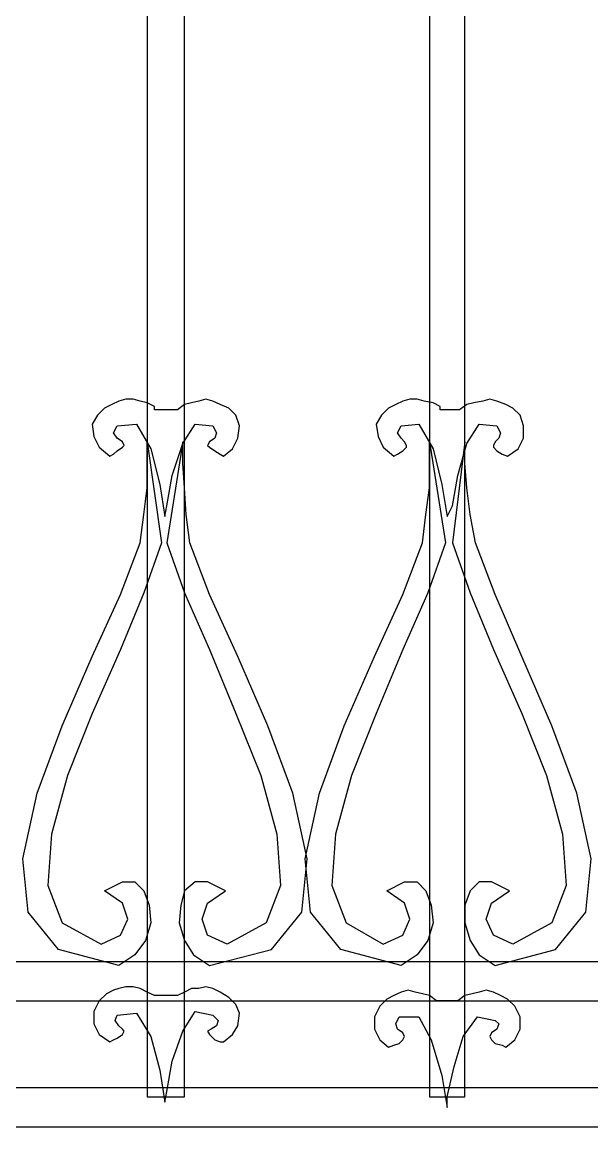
# Model space of a CAD drawing. Header units: centimetres. Extents: x -54 to 53, y -72 to 21.
# Drawn here: x -0.86 to 22.12, y -70.26 to -25.71 of the extents above; entities that cross this region are included whole.
import ezdxf

# ---------------------------------------------------------------- set-up
doc = ezdxf.new("R2010")
doc.units = ezdxf.units.CM
doc.header["$MEASUREMENT"] = 0
doc.layers.add('layer 1', color=7, linetype='Continuous')

msp = doc.modelspace()

# ---------------------------------------------------------------- linework, layer by layer
at = {"layer": 'layer 1', "color": 44}
for points, knots in [([(4.18839, -69.04126), (4.18839, -69.04126), (4.18839, 18.83919), (4.18839, 18.83919), (4.18839, 18.83919), (4.18839, 18.83919), (5.69123, 18.98232), (5.69123, 18.98232), (5.69123, 18.98232), (5.69123, 18.98232), (5.69123, -69.04126), (5.69123, -69.04126), (5.69123, -69.04126), (5.69123, -69.04126), (4.18839, -69.04126), (4.18839, -69.04126)], [0, 0, 0, 0, 0.25, 0.25, 0.25, 0.25, 0.5, 0.5, 0.5, 0.5, 0.75, 0.75, 0.75, 0.75, 1, 1, 1, 1]), ([(15.56704, -69.04126), (15.56704, -69.04126), (15.56704, 18.83919), (15.56704, 18.83919), (15.56704, 18.83919), (15.56704, 18.83919), (16.99832, 18.98232), (16.99832, 18.98232), (16.99832, 18.98232), (16.99832, 18.98232), (16.99832, -69.04126), (16.99832, -69.04126), (16.99832, -69.04126), (16.99832, -69.04126), (15.56704, -69.04126), (15.56704, -69.04126)], [0, 0, 0, 0, 0.25, 0.25, 0.25, 0.25, 0.5, 0.5, 0.5, 0.5, 0.75, 0.75, 0.75, 0.75, 1, 1, 1, 1]), ([(4.47464, -41.34604), (4.47464, -41.34604), (5.40497, -41.34604), (5.40497, -41.34604), (5.40497, -41.34604), (5.40497, -41.34604), (5.40497, -41.34604), (5.40497, -41.34604), (5.40497, -41.34604), (5.40497, -41.34604), (5.69123, -41.13135), (5.69123, -41.13135), (5.69123, -41.13135), (5.69123, -41.13135), (5.97748, -41.05978), (5.97748, -41.05978), (5.97748, -41.05978), (5.97748, -41.05978), (6.26374, -40.98822), (6.26374, -40.98822), (6.26374, -40.98822), (6.26374, -40.98822), (6.54999, -40.91666), (6.54999, -40.91666), (6.54999, -40.91666), (6.54999, -40.91666), (6.83625, -40.98822), (6.83625, -40.98822), (6.83625, -40.98822), (6.83625, -40.98822), (7.1225, -41.13135), (7.1225, -41.13135), (7.1225, -41.13135), (7.1225, -41.13135), (7.48032, -41.27447), (7.48032, -41.27447), (7.48032, -41.27447), (7.48032, -41.27447), (7.76658, -41.56073), (7.76658, -41.56073), (7.76658, -41.56073), (7.76658, -41.56073), (7.90971, -41.99011), (7.90971, -41.99011), (7.90971, -41.99011), (7.90971, -41.99011), (7.83814, -42.49106), (7.83814, -42.49106), (7.83814, -42.49106), (7.83814, -42.49106), (7.62345, -42.92044), (7.62345, -42.92044), (7.62345, -42.92044), (7.62345, -42.92044), (7.26563, -43.2067), (7.26563, -43.2067), (7.26563, -43.2067), (7.26563, -43.2067), (7.1225, -43.13514), (7.1225, -43.13514), (7.1225, -43.13514), (7.1225, -43.13514), (6.90781, -42.99201), (6.90781, -42.99201), (6.90781, -42.99201), (6.90781, -42.99201), (6.69312, -42.84888), (6.69312, -42.84888), (6.69312, -42.84888), (6.69312, -42.84888), (6.62156, -42.77732), (6.62156, -42.77732), (6.62156, -42.77732), (6.62156, -42.77732), (6.69312, -42.63419), (6.69312, -42.63419), (6.69312, -42.63419), (6.69312, -42.63419), (6.90781, -42.49106), (6.90781, -42.49106), (6.90781, -42.49106), (6.90781, -42.49106), (6.97938, -42.27637), (6.97938, -42.27637), (6.97938, -42.27637), (6.97938, -42.27637), (6.83625, -41.99011), (6.83625, -41.99011), (6.83625, -41.99011), (6.83625, -41.99011), (6.12061, -41.91855), (6.12061, -41.91855), (6.12061, -41.91855), (6.12061, -41.91855), (5.61966, -42.70575), (5.61966, -42.70575), (5.61966, -42.70575), (5.61966, -42.70575), (5.19028, -43.9939), (5.19028, -43.9939), (5.19028, -43.9939), (5.19028, -43.9939), (4.97559, -45.21049), (4.97559, -45.21049), (4.97559, -45.21049), (4.97559, -45.21049), (4.90402, -45.63987), (4.90402, -45.63987), (4.90402, -45.63987), (4.90402, -45.63987), (4.68933, -44.35172), (4.68933, -44.35172), (4.68933, -44.35172), (4.68933, -44.35172), (4.33151, -42.92044), (4.33151, -42.92044), (4.33151, -42.92044), (4.33151, -42.92044), (3.759, -41.91855), (3.759, -41.91855), (3.759, -41.91855), (3.759, -41.91855), (2.9718, -41.99011), (2.9718, -41.99011), (2.9718, -41.99011), (2.9718, -41.99011), (2.82867, -42.27637), (2.82867, -42.27637), (2.82867, -42.27637), (2.82867, -42.27637), (2.9718, -42.49106), (2.9718, -42.49106), (2.9718, -42.49106), (2.9718, -42.49106), (3.18649, -42.63419), (3.18649, -42.63419), (3.18649, -42.63419), (3.18649, -42.63419), (3.25805, -42.77732), (3.25805, -42.77732), (3.25805, -42.77732), (3.25805, -42.77732), (3.18649, -42.84888), (3.18649, -42.84888), (3.18649, -42.84888), (3.18649, -42.84888), (2.9718, -42.99201), (2.9718, -42.99201), (2.9718, -42.99201), (2.9718, -42.99201), (2.82867, -43.13514), (2.82867, -43.13514), (2.82867, -43.13514), (2.82867, -43.13514), (2.68554, -43.2067), (2.68554, -43.2067), (2.68554, -43.2067), (2.68554, -43.2067), (2.25616, -42.84888), (2.25616, -42.84888), (2.25616, -42.84888), (2.25616, -42.84888), (2.04147, -42.4195), (2.04147, -42.4195), (2.04147, -42.4195), (2.04147, -42.4195), (1.9699, -41.91855), (1.9699, -41.91855), (1.9699, -41.91855), (1.9699, -41.91855), (2.1846, -41.56073), (2.1846, -41.56073), (2.1846, -41.56073), (2.1846, -41.56073), (2.47085, -41.27447), (2.47085, -41.27447), (2.47085, -41.27447), (2.47085, -41.27447), (2.75711, -41.13135), (2.75711, -41.13135), (2.75711, -41.13135), (2.75711, -41.13135), (3.04336, -40.98822), (3.04336, -40.98822), (3.04336, -40.98822), (3.04336, -40.98822), (3.32962, -40.91666), (3.32962, -40.91666), (3.32962, -40.91666), (3.32962, -40.91666), (3.61587, -40.91666), (3.61587, -40.91666), (3.61587, -40.91666), (3.61587, -40.91666), (3.90213, -40.98822), (3.90213, -40.98822), (3.90213, -40.98822), (3.90213, -40.98822), (4.18839, -41.05978), (4.18839, -41.05978), (4.18839, -41.05978), (4.18839, -41.05978), (4.47464, -41.20291), (4.47464, -41.20291), (4.47464, -41.20291), (4.47464, -41.20291), (4.47464, -41.34604), (4.47464, -41.34604)], [0, 0, 0, 0, 0.01923077, 0.01923077, 0.01923077, 0.01923077, 0.03846154, 0.03846154, 0.03846154, 0.03846154, 0.05769231, 0.05769231, 0.05769231, 0.05769231, 0.07692308, 0.07692308, 0.07692308, 0.07692308, 0.09615385, 0.09615385, 0.09615385, 0.09615385, 0.11538462, 0.11538462, 0.11538462, 0.11538462, 0.13461538, 0.13461538, 0.13461538, 0.13461538, 0.15384615, 0.15384615, 0.15384615, 0.15384615, 0.17307692, 0.17307692, 0.17307692, 0.17307692, 0.19230769, 0.19230769, 0.19230769, 0.19230769, 0.21153846, 0.21153846, 0.21153846, 0.21153846, 0.23076923, 0.23076923, 0.23076923, 0.23076923, 0.25, 0.25, 0.25, 0.25, 0.26923077, 0.26923077, 0.26923077, 0.26923077, 0.28846154, 0.28846154, 0.28846154, 0.28846154, 0.30769231, 0.30769231, 0.30769231, 0.30769231, 0.32692308, 0.32692308, 0.32692308, 0.32692308, 0.34615385, 0.34615385, 0.34615385, 0.34615385, 0.36538462, 0.36538462, 0.36538462, 0.36538462, 0.38461538, 0.38461538, 0.38461538, 0.38461538, 0.40384615, 0.40384615, 0.40384615, 0.40384615, 0.42307692, 0.42307692, 0.42307692, 0.42307692, 0.44230769, 0.44230769, 0.44230769, 0.44230769, 0.46153846, 0.46153846, 0.46153846, 0.46153846, 0.48076923, 0.48076923, 0.48076923, 0.48076923, 0.5, 0.5, 0.5, 0.5, 0.51923077, 0.51923077, 0.51923077, 0.51923077, 0.53846154, 0.53846154, 0.53846154, 0.53846154, 0.55769231, 0.55769231, 0.55769231, 0.55769231, 0.57692308, 0.57692308, 0.57692308, 0.57692308, 0.59615385, 0.59615385, 0.59615385, 0.59615385, 0.61538462, 0.61538462, 0.61538462, 0.61538462, 0.63461538, 0.63461538, 0.63461538, 0.63461538, 0.65384615, 0.65384615, 0.65384615, 0.65384615, 0.67307692, 0.67307692, 0.67307692, 0.67307692, 0.69230769, 0.69230769, 0.69230769, 0.69230769, 0.71153846, 0.71153846, 0.71153846, 0.71153846, 0.73076923, 0.73076923, 0.73076923, 0.73076923, 0.75, 0.75, 0.75, 0.75, 0.76923077, 0.76923077, 0.76923077, 0.76923077, 0.78846154, 0.78846154, 0.78846154, 0.78846154, 0.80769231, 0.80769231, 0.80769231, 0.80769231, 0.82692308, 0.82692308, 0.82692308, 0.82692308, 0.84615385, 0.84615385, 0.84615385, 0.84615385, 0.86538462, 0.86538462, 0.86538462, 0.86538462, 0.88461538, 0.88461538, 0.88461538, 0.88461538, 0.90384615, 0.90384615, 0.90384615, 0.90384615, 0.92307692, 0.92307692, 0.92307692, 0.92307692, 0.94230769, 0.94230769, 0.94230769, 0.94230769, 0.96153846, 0.96153846, 0.96153846, 0.96153846, 0.98076923, 0.98076923, 0.98076923, 0.98076923, 1, 1, 1, 1]), ([(15.99643, -41.34604), (15.99643, -41.34604), (16.78363, -41.34604), (16.78363, -41.34604), (16.78363, -41.34604), (16.78363, -41.34604), (16.78363, -41.34604), (16.78363, -41.34604), (16.78363, -41.34604), (16.78363, -41.34604), (17.06989, -41.13135), (17.06989, -41.13135), (17.06989, -41.13135), (17.06989, -41.13135), (17.35614, -41.05978), (17.35614, -41.05978), (17.35614, -41.05978), (17.35614, -41.05978), (17.71396, -40.98822), (17.71396, -40.98822), (17.71396, -40.98822), (17.71396, -40.98822), (18.00022, -40.91666), (18.00022, -40.91666), (18.00022, -40.91666), (18.00022, -40.91666), (18.28647, -40.98822), (18.28647, -40.98822), (18.28647, -40.98822), (18.28647, -40.98822), (18.64429, -41.13135), (18.64429, -41.13135), (18.64429, -41.13135), (18.64429, -41.13135), (18.93055, -41.27447), (18.93055, -41.27447), (18.93055, -41.27447), (18.93055, -41.27447), (19.2168, -41.56073), (19.2168, -41.56073), (19.2168, -41.56073), (19.2168, -41.56073), (19.35993, -41.99011), (19.35993, -41.99011), (19.35993, -41.99011), (19.35993, -41.99011), (19.35993, -42.49106), (19.35993, -42.49106), (19.35993, -42.49106), (19.35993, -42.49106), (19.14524, -42.92044), (19.14524, -42.92044), (19.14524, -42.92044), (19.14524, -42.92044), (18.71586, -43.2067), (18.71586, -43.2067), (18.71586, -43.2067), (18.71586, -43.2067), (18.50116, -43.13514), (18.50116, -43.13514), (18.50116, -43.13514), (18.50116, -43.13514), (18.28647, -42.99201), (18.28647, -42.99201), (18.28647, -42.99201), (18.28647, -42.99201), (18.14334, -42.84888), (18.14334, -42.84888), (18.14334, -42.84888), (18.14334, -42.84888), (18.14334, -42.77732), (18.14334, -42.77732), (18.14334, -42.77732), (18.14334, -42.77732), (18.21491, -42.63419), (18.21491, -42.63419), (18.21491, -42.63419), (18.21491, -42.63419), (18.35804, -42.49106), (18.35804, -42.49106), (18.35804, -42.49106), (18.35804, -42.49106), (18.4296, -42.27637), (18.4296, -42.27637), (18.4296, -42.27637), (18.4296, -42.27637), (18.28647, -41.99011), (18.28647, -41.99011), (18.28647, -41.99011), (18.28647, -41.99011), (17.57083, -41.91855), (17.57083, -41.91855), (17.57083, -41.91855), (17.57083, -41.91855), (17.06989, -42.70575), (17.06989, -42.70575), (17.06989, -42.70575), (17.06989, -42.70575), (16.71207, -43.9939), (16.71207, -43.9939), (16.71207, -43.9939), (16.71207, -43.9939), (16.49737, -45.21049), (16.49737, -45.21049), (16.49737, -45.21049), (16.49737, -45.21049), (16.28268, -45.63987), (16.28268, -45.63987), (16.28268, -45.63987), (16.28268, -45.63987), (16.06799, -44.35172), (16.06799, -44.35172), (16.06799, -44.35172), (16.06799, -44.35172), (15.71017, -42.92044), (15.71017, -42.92044), (15.71017, -42.92044), (15.71017, -42.92044), (15.13766, -41.91855), (15.13766, -41.91855), (15.13766, -41.91855), (15.13766, -41.91855), (14.42202, -41.99011), (14.42202, -41.99011), (14.42202, -41.99011), (14.42202, -41.99011), (14.27889, -42.27637), (14.27889, -42.27637), (14.27889, -42.27637), (14.27889, -42.27637), (14.42202, -42.49106), (14.42202, -42.49106), (14.42202, -42.49106), (14.42202, -42.49106), (14.56515, -42.63419), (14.56515, -42.63419), (14.56515, -42.63419), (14.56515, -42.63419), (14.63671, -42.77732), (14.63671, -42.77732), (14.63671, -42.77732), (14.63671, -42.77732), (14.63671, -42.84888), (14.63671, -42.84888), (14.63671, -42.84888), (14.63671, -42.84888), (14.49359, -42.99201), (14.49359, -42.99201), (14.49359, -42.99201), (14.49359, -42.99201), (14.27889, -43.13514), (14.27889, -43.13514), (14.27889, -43.13514), (14.27889, -43.13514), (14.13577, -43.2067), (14.13577, -43.2067), (14.13577, -43.2067), (14.13577, -43.2067), (13.70638, -42.84888), (13.70638, -42.84888), (13.70638, -42.84888), (13.70638, -42.84888), (13.49169, -42.4195), (13.49169, -42.4195), (13.49169, -42.4195), (13.49169, -42.4195), (13.42013, -41.91855), (13.42013, -41.91855), (13.42013, -41.91855), (13.42013, -41.91855), (13.63482, -41.56073), (13.63482, -41.56073), (13.63482, -41.56073), (13.63482, -41.56073), (13.92107, -41.27447), (13.92107, -41.27447), (13.92107, -41.27447), (13.92107, -41.27447), (14.20733, -41.13135), (14.20733, -41.13135), (14.20733, -41.13135), (14.20733, -41.13135), (14.49359, -40.98822), (14.49359, -40.98822), (14.49359, -40.98822), (14.49359, -40.98822), (14.77984, -40.91666), (14.77984, -40.91666), (14.77984, -40.91666), (14.77984, -40.91666), (15.0661, -40.91666), (15.0661, -40.91666), (15.0661, -40.91666), (15.0661, -40.91666), (15.35235, -40.98822), (15.35235, -40.98822), (15.35235, -40.98822), (15.35235, -40.98822), (15.71017, -41.05978), (15.71017, -41.05978), (15.71017, -41.05978), (15.71017, -41.05978), (15.99643, -41.20291), (15.99643, -41.20291), (15.99643, -41.20291), (15.99643, -41.20291), (15.99643, -41.34604), (15.99643, -41.34604)], [0, 0, 0, 0, 0.01923077, 0.01923077, 0.01923077, 0.01923077, 0.03846154, 0.03846154, 0.03846154, 0.03846154, 0.05769231, 0.05769231, 0.05769231, 0.05769231, 0.07692308, 0.07692308, 0.07692308, 0.07692308, 0.09615385, 0.09615385, 0.09615385, 0.09615385, 0.11538462, 0.11538462, 0.11538462, 0.11538462, 0.13461538, 0.13461538, 0.13461538, 0.13461538, 0.15384615, 0.15384615, 0.15384615, 0.15384615, 0.17307692, 0.17307692, 0.17307692, 0.17307692, 0.19230769, 0.19230769, 0.19230769, 0.19230769, 0.21153846, 0.21153846, 0.21153846, 0.21153846, 0.23076923, 0.23076923, 0.23076923, 0.23076923, 0.25, 0.25, 0.25, 0.25, 0.26923077, 0.26923077, 0.26923077, 0.26923077, 0.28846154, 0.28846154, 0.28846154, 0.28846154, 0.30769231, 0.30769231, 0.30769231, 0.30769231, 0.32692308, 0.32692308, 0.32692308, 0.32692308, 0.34615385, 0.34615385, 0.34615385, 0.34615385, 0.36538462, 0.36538462, 0.36538462, 0.36538462, 0.38461538, 0.38461538, 0.38461538, 0.38461538, 0.40384615, 0.40384615, 0.40384615, 0.40384615, 0.42307692, 0.42307692, 0.42307692, 0.42307692, 0.44230769, 0.44230769, 0.44230769, 0.44230769, 0.46153846, 0.46153846, 0.46153846, 0.46153846, 0.48076923, 0.48076923, 0.48076923, 0.48076923, 0.5, 0.5, 0.5, 0.5, 0.51923077, 0.51923077, 0.51923077, 0.51923077, 0.53846154, 0.53846154, 0.53846154, 0.53846154, 0.55769231, 0.55769231, 0.55769231, 0.55769231, 0.57692308, 0.57692308, 0.57692308, 0.57692308, 0.59615385, 0.59615385, 0.59615385, 0.59615385, 0.61538462, 0.61538462, 0.61538462, 0.61538462, 0.63461538, 0.63461538, 0.63461538, 0.63461538, 0.65384615, 0.65384615, 0.65384615, 0.65384615, 0.67307692, 0.67307692, 0.67307692, 0.67307692, 0.69230769, 0.69230769, 0.69230769, 0.69230769, 0.71153846, 0.71153846, 0.71153846, 0.71153846, 0.73076923, 0.73076923, 0.73076923, 0.73076923, 0.75, 0.75, 0.75, 0.75, 0.76923077, 0.76923077, 0.76923077, 0.76923077, 0.78846154, 0.78846154, 0.78846154, 0.78846154, 0.80769231, 0.80769231, 0.80769231, 0.80769231, 0.82692308, 0.82692308, 0.82692308, 0.82692308, 0.84615385, 0.84615385, 0.84615385, 0.84615385, 0.86538462, 0.86538462, 0.86538462, 0.86538462, 0.88461538, 0.88461538, 0.88461538, 0.88461538, 0.90384615, 0.90384615, 0.90384615, 0.90384615, 0.92307692, 0.92307692, 0.92307692, 0.92307692, 0.94230769, 0.94230769, 0.94230769, 0.94230769, 0.96153846, 0.96153846, 0.96153846, 0.96153846, 0.98076923, 0.98076923, 0.98076923, 0.98076923, 1, 1, 1, 1]), ([(4.18839, -42.63419), (4.18839, -42.63419), (4.18839, -43.49296), (4.18839, -43.49296), (4.18839, -43.49296), (4.18839, -43.49296), (4.18839, -44.49485), (4.18839, -44.49485), (4.18839, -44.49485), (4.18839, -44.49485), (4.04526, -45.56831), (4.04526, -45.56831), (4.04526, -45.56831), (4.04526, -45.56831), (3.90213, -46.71333), (3.90213, -46.71333), (3.90213, -46.71333), (3.90213, -46.71333), (3.11493, -48.78868), (3.11493, -48.78868), (3.11493, -48.78868), (3.11493, -48.78868), (1.9699, -51.29342), (1.9699, -51.29342), (1.9699, -51.29342), (1.9699, -51.29342), (0.75332, -54.08441), (0.75332, -54.08441), (0.75332, -54.08441), (0.75332, -54.08441), (-0.24858, -56.80384), (-0.24858, -56.80384), (-0.24858, -56.80384), (-0.24858, -56.80384), (-0.82109, -59.4517), (-0.82109, -59.4517), (-0.82109, -59.4517), (-0.82109, -59.4517), (-0.6064, -61.59862), (-0.6064, -61.59862), (-0.6064, -61.59862), (-0.6064, -61.59862), (0.61019, -63.10146), (0.61019, -63.10146), (0.61019, -63.10146), (0.61019, -63.10146), (3.04336, -63.74554), (3.04336, -63.74554), (3.04336, -63.74554), (3.04336, -63.74554), (3.68744, -63.31615), (3.68744, -63.31615), (3.68744, -63.31615), (3.68744, -63.31615), (4.11682, -62.74364), (4.11682, -62.74364), (4.11682, -62.74364), (4.11682, -62.74364), (4.33151, -62.028), (4.33151, -62.028), (4.33151, -62.028), (4.33151, -62.028), (4.25995, -61.31236), (4.25995, -61.31236), (4.25995, -61.31236), (4.25995, -61.31236), (4.04526, -60.73985), (4.04526, -60.73985), (4.04526, -60.73985), (4.04526, -60.73985), (3.68744, -60.38203), (3.68744, -60.38203), (3.68744, -60.38203), (3.68744, -60.38203), (3.18649, -60.38203), (3.18649, -60.38203), (3.18649, -60.38203), (3.18649, -60.38203), (2.47085, -60.73985), (2.47085, -60.73985), (2.47085, -60.73985), (2.47085, -60.73985), (3.18649, -61.2408), (3.18649, -61.2408), (3.18649, -61.2408), (3.18649, -61.2408), (3.40118, -61.88488), (3.40118, -61.88488), (3.40118, -61.88488), (3.40118, -61.88488), (3.11493, -62.52895), (3.11493, -62.52895), (3.11493, -62.52895), (3.11493, -62.52895), (2.32772, -62.88677), (2.32772, -62.88677), (2.32772, -62.88677), (2.32772, -62.88677), (0.75332, -62.028), (0.75332, -62.028), (0.75332, -62.028), (0.75332, -62.028), (0.18081, -60.52516), (0.18081, -60.52516), (0.18081, -60.52516), (0.18081, -60.52516), (0.32393, -58.44981), (0.32393, -58.44981), (0.32393, -58.44981), (0.32393, -58.44981), (0.96801, -56.0882), (0.96801, -56.0882), (0.96801, -56.0882), (0.96801, -56.0882), (1.9699, -53.58346), (1.9699, -53.58346), (1.9699, -53.58346), (1.9699, -53.58346), (3.11493, -51.00716), (3.11493, -51.00716), (3.11493, -51.00716), (3.11493, -51.00716), (4.04526, -48.71712), (4.04526, -48.71712), (4.04526, -48.71712), (4.04526, -48.71712), (4.7609, -46.71333), (4.7609, -46.71333), (4.7609, -46.71333), (4.7609, -46.71333), (4.18839, -42.63419), (4.18839, -42.63419)], [0, 0, 0, 0, 0.03030303, 0.03030303, 0.03030303, 0.03030303, 0.06060606, 0.06060606, 0.06060606, 0.06060606, 0.09090909, 0.09090909, 0.09090909, 0.09090909, 0.12121212, 0.12121212, 0.12121212, 0.12121212, 0.15151515, 0.15151515, 0.15151515, 0.15151515, 0.18181818, 0.18181818, 0.18181818, 0.18181818, 0.21212121, 0.21212121, 0.21212121, 0.21212121, 0.24242424, 0.24242424, 0.24242424, 0.24242424, 0.27272727, 0.27272727, 0.27272727, 0.27272727, 0.3030303, 0.3030303, 0.3030303, 0.3030303, 0.33333333, 0.33333333, 0.33333333, 0.33333333, 0.36363636, 0.36363636, 0.36363636, 0.36363636, 0.39393939, 0.39393939, 0.39393939, 0.39393939, 0.42424242, 0.42424242, 0.42424242, 0.42424242, 0.45454545, 0.45454545, 0.45454545, 0.45454545, 0.48484848, 0.48484848, 0.48484848, 0.48484848, 0.51515152, 0.51515152, 0.51515152, 0.51515152, 0.54545455, 0.54545455, 0.54545455, 0.54545455, 0.57575758, 0.57575758, 0.57575758, 0.57575758, 0.60606061, 0.60606061, 0.60606061, 0.60606061, 0.63636364, 0.63636364, 0.63636364, 0.63636364, 0.66666667, 0.66666667, 0.66666667, 0.66666667, 0.6969697, 0.6969697, 0.6969697, 0.6969697, 0.72727273, 0.72727273, 0.72727273, 0.72727273, 0.75757576, 0.75757576, 0.75757576, 0.75757576, 0.78787879, 0.78787879, 0.78787879, 0.78787879, 0.81818182, 0.81818182, 0.81818182, 0.81818182, 0.84848485, 0.84848485, 0.84848485, 0.84848485, 0.87878788, 0.87878788, 0.87878788, 0.87878788, 0.90909091, 0.90909091, 0.90909091, 0.90909091, 0.93939394, 0.93939394, 0.93939394, 0.93939394, 0.96969697, 0.96969697, 0.96969697, 0.96969697, 1, 1, 1, 1]), ([(5.61966, -42.63419), (5.61966, -42.63419), (5.61966, -43.49296), (5.61966, -43.49296), (5.61966, -43.49296), (5.61966, -43.49296), (5.69123, -44.49485), (5.69123, -44.49485), (5.69123, -44.49485), (5.69123, -44.49485), (5.76279, -45.56831), (5.76279, -45.56831), (5.76279, -45.56831), (5.76279, -45.56831), (5.90592, -46.71333), (5.90592, -46.71333), (5.90592, -46.71333), (5.90592, -46.71333), (6.69312, -48.78868), (6.69312, -48.78868), (6.69312, -48.78868), (6.69312, -48.78868), (7.83814, -51.29342), (7.83814, -51.29342), (7.83814, -51.29342), (7.83814, -51.29342), (9.05473, -54.08441), (9.05473, -54.08441), (9.05473, -54.08441), (9.05473, -54.08441), (10.05662, -56.80384), (10.05662, -56.80384), (10.05662, -56.80384), (10.05662, -56.80384), (10.62914, -59.4517), (10.62914, -59.4517), (10.62914, -59.4517), (10.62914, -59.4517), (10.41444, -61.59862), (10.41444, -61.59862), (10.41444, -61.59862), (10.41444, -61.59862), (9.19786, -63.10146), (9.19786, -63.10146), (9.19786, -63.10146), (9.19786, -63.10146), (6.69312, -63.74554), (6.69312, -63.74554), (6.69312, -63.74554), (6.69312, -63.74554), (6.04905, -63.31615), (6.04905, -63.31615), (6.04905, -63.31615), (6.04905, -63.31615), (5.69123, -62.74364), (5.69123, -62.74364), (5.69123, -62.74364), (5.69123, -62.74364), (5.47654, -62.028), (5.47654, -62.028), (5.47654, -62.028), (5.47654, -62.028), (5.5481, -61.31236), (5.5481, -61.31236), (5.5481, -61.31236), (5.5481, -61.31236), (5.69123, -60.73985), (5.69123, -60.73985), (5.69123, -60.73985), (5.69123, -60.73985), (6.12061, -60.38203), (6.12061, -60.38203), (6.12061, -60.38203), (6.12061, -60.38203), (6.62156, -60.38203), (6.62156, -60.38203), (6.62156, -60.38203), (6.62156, -60.38203), (7.3372, -60.73985), (7.3372, -60.73985), (7.3372, -60.73985), (7.3372, -60.73985), (6.62156, -61.2408), (6.62156, -61.2408), (6.62156, -61.2408), (6.62156, -61.2408), (6.40687, -61.88488), (6.40687, -61.88488), (6.40687, -61.88488), (6.40687, -61.88488), (6.62156, -62.52895), (6.62156, -62.52895), (6.62156, -62.52895), (6.62156, -62.52895), (7.40876, -62.88677), (7.40876, -62.88677), (7.40876, -62.88677), (7.40876, -62.88677), (8.98317, -62.028), (8.98317, -62.028), (8.98317, -62.028), (8.98317, -62.028), (9.55568, -60.52516), (9.55568, -60.52516), (9.55568, -60.52516), (9.55568, -60.52516), (9.41255, -58.44981), (9.41255, -58.44981), (9.41255, -58.44981), (9.41255, -58.44981), (8.76847, -56.0882), (8.76847, -56.0882), (8.76847, -56.0882), (8.76847, -56.0882), (7.76658, -53.58346), (7.76658, -53.58346), (7.76658, -53.58346), (7.76658, -53.58346), (6.69312, -51.00716), (6.69312, -51.00716), (6.69312, -51.00716), (6.69312, -51.00716), (5.69123, -48.71712), (5.69123, -48.71712), (5.69123, -48.71712), (5.69123, -48.71712), (4.97559, -46.71333), (4.97559, -46.71333), (4.97559, -46.71333), (4.97559, -46.71333), (5.61966, -42.63419), (5.61966, -42.63419)], [0, 0, 0, 0, 0.03030303, 0.03030303, 0.03030303, 0.03030303, 0.06060606, 0.06060606, 0.06060606, 0.06060606, 0.09090909, 0.09090909, 0.09090909, 0.09090909, 0.12121212, 0.12121212, 0.12121212, 0.12121212, 0.15151515, 0.15151515, 0.15151515, 0.15151515, 0.18181818, 0.18181818, 0.18181818, 0.18181818, 0.21212121, 0.21212121, 0.21212121, 0.21212121, 0.24242424, 0.24242424, 0.24242424, 0.24242424, 0.27272727, 0.27272727, 0.27272727, 0.27272727, 0.3030303, 0.3030303, 0.3030303, 0.3030303, 0.33333333, 0.33333333, 0.33333333, 0.33333333, 0.36363636, 0.36363636, 0.36363636, 0.36363636, 0.39393939, 0.39393939, 0.39393939, 0.39393939, 0.42424242, 0.42424242, 0.42424242, 0.42424242, 0.45454545, 0.45454545, 0.45454545, 0.45454545, 0.48484848, 0.48484848, 0.48484848, 0.48484848, 0.51515152, 0.51515152, 0.51515152, 0.51515152, 0.54545455, 0.54545455, 0.54545455, 0.54545455, 0.57575758, 0.57575758, 0.57575758, 0.57575758, 0.60606061, 0.60606061, 0.60606061, 0.60606061, 0.63636364, 0.63636364, 0.63636364, 0.63636364, 0.66666667, 0.66666667, 0.66666667, 0.66666667, 0.6969697, 0.6969697, 0.6969697, 0.6969697, 0.72727273, 0.72727273, 0.72727273, 0.72727273, 0.75757576, 0.75757576, 0.75757576, 0.75757576, 0.78787879, 0.78787879, 0.78787879, 0.78787879, 0.81818182, 0.81818182, 0.81818182, 0.81818182, 0.84848485, 0.84848485, 0.84848485, 0.84848485, 0.87878788, 0.87878788, 0.87878788, 0.87878788, 0.90909091, 0.90909091, 0.90909091, 0.90909091, 0.93939394, 0.93939394, 0.93939394, 0.93939394, 0.96969697, 0.96969697, 0.96969697, 0.96969697, 1, 1, 1, 1]), ([(15.56704, -42.63419), (15.56704, -42.63419), (15.56704, -43.49296), (15.56704, -43.49296), (15.56704, -43.49296), (15.56704, -43.49296), (15.56704, -44.49485), (15.56704, -44.49485), (15.56704, -44.49485), (15.56704, -44.49485), (15.42392, -45.56831), (15.42392, -45.56831), (15.42392, -45.56831), (15.42392, -45.56831), (15.28079, -46.71333), (15.28079, -46.71333), (15.28079, -46.71333), (15.28079, -46.71333), (14.49359, -48.78868), (14.49359, -48.78868), (14.49359, -48.78868), (14.49359, -48.78868), (13.34856, -51.29342), (13.34856, -51.29342), (13.34856, -51.29342), (13.34856, -51.29342), (12.13198, -54.08441), (12.13198, -54.08441), (12.13198, -54.08441), (12.13198, -54.08441), (11.13008, -56.80384), (11.13008, -56.80384), (11.13008, -56.80384), (11.13008, -56.80384), (10.55757, -59.4517), (10.55757, -59.4517), (10.55757, -59.4517), (10.55757, -59.4517), (10.77226, -61.59862), (10.77226, -61.59862), (10.77226, -61.59862), (10.77226, -61.59862), (11.98885, -63.10146), (11.98885, -63.10146), (11.98885, -63.10146), (11.98885, -63.10146), (14.42202, -63.74554), (14.42202, -63.74554), (14.42202, -63.74554), (14.42202, -63.74554), (15.0661, -63.31615), (15.0661, -63.31615), (15.0661, -63.31615), (15.0661, -63.31615), (15.49548, -62.74364), (15.49548, -62.74364), (15.49548, -62.74364), (15.49548, -62.74364), (15.71017, -62.028), (15.71017, -62.028), (15.71017, -62.028), (15.71017, -62.028), (15.63861, -61.31236), (15.63861, -61.31236), (15.63861, -61.31236), (15.63861, -61.31236), (15.42392, -60.73985), (15.42392, -60.73985), (15.42392, -60.73985), (15.42392, -60.73985), (15.0661, -60.38203), (15.0661, -60.38203), (15.0661, -60.38203), (15.0661, -60.38203), (14.56515, -60.38203), (14.56515, -60.38203), (14.56515, -60.38203), (14.56515, -60.38203), (13.84951, -60.73985), (13.84951, -60.73985), (13.84951, -60.73985), (13.84951, -60.73985), (14.56515, -61.2408), (14.56515, -61.2408), (14.56515, -61.2408), (14.56515, -61.2408), (14.77984, -61.88488), (14.77984, -61.88488), (14.77984, -61.88488), (14.77984, -61.88488), (14.49359, -62.52895), (14.49359, -62.52895), (14.49359, -62.52895), (14.49359, -62.52895), (13.70638, -62.88677), (13.70638, -62.88677), (13.70638, -62.88677), (13.70638, -62.88677), (12.20354, -62.028), (12.20354, -62.028), (12.20354, -62.028), (12.20354, -62.028), (11.63103, -60.52516), (11.63103, -60.52516), (11.63103, -60.52516), (11.63103, -60.52516), (11.77416, -58.44981), (11.77416, -58.44981), (11.77416, -58.44981), (11.77416, -58.44981), (12.41823, -56.0882), (12.41823, -56.0882), (12.41823, -56.0882), (12.41823, -56.0882), (13.42013, -53.58346), (13.42013, -53.58346), (13.42013, -53.58346), (13.42013, -53.58346), (14.49359, -51.00716), (14.49359, -51.00716), (14.49359, -51.00716), (14.49359, -51.00716), (15.49548, -48.71712), (15.49548, -48.71712), (15.49548, -48.71712), (15.49548, -48.71712), (16.21112, -46.71333), (16.21112, -46.71333), (16.21112, -46.71333), (16.21112, -46.71333), (15.56704, -42.63419), (15.56704, -42.63419)], [0, 0, 0, 0, 0.03030303, 0.03030303, 0.03030303, 0.03030303, 0.06060606, 0.06060606, 0.06060606, 0.06060606, 0.09090909, 0.09090909, 0.09090909, 0.09090909, 0.12121212, 0.12121212, 0.12121212, 0.12121212, 0.15151515, 0.15151515, 0.15151515, 0.15151515, 0.18181818, 0.18181818, 0.18181818, 0.18181818, 0.21212121, 0.21212121, 0.21212121, 0.21212121, 0.24242424, 0.24242424, 0.24242424, 0.24242424, 0.27272727, 0.27272727, 0.27272727, 0.27272727, 0.3030303, 0.3030303, 0.3030303, 0.3030303, 0.33333333, 0.33333333, 0.33333333, 0.33333333, 0.36363636, 0.36363636, 0.36363636, 0.36363636, 0.39393939, 0.39393939, 0.39393939, 0.39393939, 0.42424242, 0.42424242, 0.42424242, 0.42424242, 0.45454545, 0.45454545, 0.45454545, 0.45454545, 0.48484848, 0.48484848, 0.48484848, 0.48484848, 0.51515152, 0.51515152, 0.51515152, 0.51515152, 0.54545455, 0.54545455, 0.54545455, 0.54545455, 0.57575758, 0.57575758, 0.57575758, 0.57575758, 0.60606061, 0.60606061, 0.60606061, 0.60606061, 0.63636364, 0.63636364, 0.63636364, 0.63636364, 0.66666667, 0.66666667, 0.66666667, 0.66666667, 0.6969697, 0.6969697, 0.6969697, 0.6969697, 0.72727273, 0.72727273, 0.72727273, 0.72727273, 0.75757576, 0.75757576, 0.75757576, 0.75757576, 0.78787879, 0.78787879, 0.78787879, 0.78787879, 0.81818182, 0.81818182, 0.81818182, 0.81818182, 0.84848485, 0.84848485, 0.84848485, 0.84848485, 0.87878788, 0.87878788, 0.87878788, 0.87878788, 0.90909091, 0.90909091, 0.90909091, 0.90909091, 0.93939394, 0.93939394, 0.93939394, 0.93939394, 0.96969697, 0.96969697, 0.96969697, 0.96969697, 1, 1, 1, 1]), ([(16.99832, -42.63419), (16.99832, -42.63419), (16.99832, -43.49296), (16.99832, -43.49296), (16.99832, -43.49296), (16.99832, -43.49296), (17.06989, -44.49485), (17.06989, -44.49485), (17.06989, -44.49485), (17.06989, -44.49485), (17.21301, -45.56831), (17.21301, -45.56831), (17.21301, -45.56831), (17.21301, -45.56831), (17.42771, -46.71333), (17.42771, -46.71333), (17.42771, -46.71333), (17.42771, -46.71333), (18.21491, -48.78868), (18.21491, -48.78868), (18.21491, -48.78868), (18.21491, -48.78868), (19.28837, -51.29342), (19.28837, -51.29342), (19.28837, -51.29342), (19.28837, -51.29342), (20.50495, -54.08441), (20.50495, -54.08441), (20.50495, -54.08441), (20.50495, -54.08441), (21.50685, -56.80384), (21.50685, -56.80384), (21.50685, -56.80384), (21.50685, -56.80384), (22.07936, -59.4517), (22.07936, -59.4517), (22.07936, -59.4517), (22.07936, -59.4517), (21.86467, -61.59862), (21.86467, -61.59862), (21.86467, -61.59862), (21.86467, -61.59862), (20.64808, -63.10146), (20.64808, -63.10146), (20.64808, -63.10146), (20.64808, -63.10146), (18.21491, -63.74554), (18.21491, -63.74554), (18.21491, -63.74554), (18.21491, -63.74554), (17.57083, -63.31615), (17.57083, -63.31615), (17.57083, -63.31615), (17.57083, -63.31615), (17.21301, -62.74364), (17.21301, -62.74364), (17.21301, -62.74364), (17.21301, -62.74364), (16.99832, -62.028), (16.99832, -62.028), (16.99832, -62.028), (16.99832, -62.028), (16.99832, -61.31236), (16.99832, -61.31236), (16.99832, -61.31236), (16.99832, -61.31236), (17.21301, -60.73985), (17.21301, -60.73985), (17.21301, -60.73985), (17.21301, -60.73985), (17.57083, -60.38203), (17.57083, -60.38203), (17.57083, -60.38203), (17.57083, -60.38203), (18.07178, -60.38203), (18.07178, -60.38203), (18.07178, -60.38203), (18.07178, -60.38203), (18.78742, -60.73985), (18.78742, -60.73985), (18.78742, -60.73985), (18.78742, -60.73985), (18.07178, -61.2408), (18.07178, -61.2408), (18.07178, -61.2408), (18.07178, -61.2408), (17.85709, -61.88488), (17.85709, -61.88488), (17.85709, -61.88488), (17.85709, -61.88488), (18.14334, -62.52895), (18.14334, -62.52895), (18.14334, -62.52895), (18.14334, -62.52895), (18.93055, -62.88677), (18.93055, -62.88677), (18.93055, -62.88677), (18.93055, -62.88677), (20.50495, -62.028), (20.50495, -62.028), (20.50495, -62.028), (20.50495, -62.028), (21.07746, -60.52516), (21.07746, -60.52516), (21.07746, -60.52516), (21.07746, -60.52516), (20.93434, -58.44981), (20.93434, -58.44981), (20.93434, -58.44981), (20.93434, -58.44981), (20.29026, -56.0882), (20.29026, -56.0882), (20.29026, -56.0882), (20.29026, -56.0882), (19.28837, -53.58346), (19.28837, -53.58346), (19.28837, -53.58346), (19.28837, -53.58346), (18.14334, -51.00716), (18.14334, -51.00716), (18.14334, -51.00716), (18.14334, -51.00716), (17.21301, -48.71712), (17.21301, -48.71712), (17.21301, -48.71712), (17.21301, -48.71712), (16.49737, -46.71333), (16.49737, -46.71333), (16.49737, -46.71333), (16.49737, -46.71333), (16.99832, -42.63419), (16.99832, -42.63419)], [0, 0, 0, 0, 0.03030303, 0.03030303, 0.03030303, 0.03030303, 0.06060606, 0.06060606, 0.06060606, 0.06060606, 0.09090909, 0.09090909, 0.09090909, 0.09090909, 0.12121212, 0.12121212, 0.12121212, 0.12121212, 0.15151515, 0.15151515, 0.15151515, 0.15151515, 0.18181818, 0.18181818, 0.18181818, 0.18181818, 0.21212121, 0.21212121, 0.21212121, 0.21212121, 0.24242424, 0.24242424, 0.24242424, 0.24242424, 0.27272727, 0.27272727, 0.27272727, 0.27272727, 0.3030303, 0.3030303, 0.3030303, 0.3030303, 0.33333333, 0.33333333, 0.33333333, 0.33333333, 0.36363636, 0.36363636, 0.36363636, 0.36363636, 0.39393939, 0.39393939, 0.39393939, 0.39393939, 0.42424242, 0.42424242, 0.42424242, 0.42424242, 0.45454545, 0.45454545, 0.45454545, 0.45454545, 0.48484848, 0.48484848, 0.48484848, 0.48484848, 0.51515152, 0.51515152, 0.51515152, 0.51515152, 0.54545455, 0.54545455, 0.54545455, 0.54545455, 0.57575758, 0.57575758, 0.57575758, 0.57575758, 0.60606061, 0.60606061, 0.60606061, 0.60606061, 0.63636364, 0.63636364, 0.63636364, 0.63636364, 0.66666667, 0.66666667, 0.66666667, 0.66666667, 0.6969697, 0.6969697, 0.6969697, 0.6969697, 0.72727273, 0.72727273, 0.72727273, 0.72727273, 0.75757576, 0.75757576, 0.75757576, 0.75757576, 0.78787879, 0.78787879, 0.78787879, 0.78787879, 0.81818182, 0.81818182, 0.81818182, 0.81818182, 0.84848485, 0.84848485, 0.84848485, 0.84848485, 0.87878788, 0.87878788, 0.87878788, 0.87878788, 0.90909091, 0.90909091, 0.90909091, 0.90909091, 0.93939394, 0.93939394, 0.93939394, 0.93939394, 0.96969697, 0.96969697, 0.96969697, 0.96969697, 1, 1, 1, 1]), ([(-48.91202, -63.60241), (-48.91202, -63.60241), (47.91392, -63.60241), (47.91392, -63.60241), (47.91392, -63.60241), (47.91392, -63.60241), (47.91392, -65.17681), (47.91392, -65.17681), (47.91392, -65.17681), (47.91392, -65.17681), (-48.91202, -65.17681), (-48.91202, -65.17681), (-48.91202, -65.17681), (-48.91202, -65.17681), (-48.91202, -63.60241), (-48.91202, -63.60241)], [0, 0, 0, 0, 0.25, 0.25, 0.25, 0.25, 0.5, 0.5, 0.5, 0.5, 0.75, 0.75, 0.75, 0.75, 1, 1, 1, 1]), ([(4.47464, -64.96212), (4.47464, -64.96212), (5.40497, -64.96212), (5.40497, -64.96212), (5.40497, -64.96212), (5.40497, -64.96212), (5.40497, -64.96212), (5.40497, -64.96212), (5.40497, -64.96212), (5.40497, -64.96212), (5.69123, -64.81899), (5.69123, -64.81899), (5.69123, -64.81899), (5.69123, -64.81899), (5.97748, -64.67587), (5.97748, -64.67587), (5.97748, -64.67587), (5.97748, -64.67587), (6.26374, -64.67587), (6.26374, -64.67587), (6.26374, -64.67587), (6.26374, -64.67587), (6.54999, -64.6043), (6.54999, -64.6043), (6.54999, -64.6043), (6.54999, -64.6043), (6.83625, -64.67587), (6.83625, -64.67587), (6.83625, -64.67587), (6.83625, -64.67587), (7.1225, -64.81899), (7.1225, -64.81899), (7.1225, -64.81899), (7.1225, -64.81899), (7.48032, -65.03369), (7.48032, -65.03369), (7.48032, -65.03369), (7.48032, -65.03369), (7.76658, -65.31994), (7.76658, -65.31994), (7.76658, -65.31994), (7.76658, -65.31994), (7.90971, -65.67776), (7.90971, -65.67776), (7.90971, -65.67776), (7.90971, -65.67776), (7.83814, -66.17871), (7.83814, -66.17871), (7.83814, -66.17871), (7.83814, -66.17871), (7.62345, -66.53653), (7.62345, -66.53653), (7.62345, -66.53653), (7.62345, -66.53653), (7.26563, -66.82278), (7.26563, -66.82278), (7.26563, -66.82278), (7.26563, -66.82278), (7.1225, -66.82278), (7.1225, -66.82278), (7.1225, -66.82278), (7.1225, -66.82278), (6.90781, -66.75122), (6.90781, -66.75122), (6.90781, -66.75122), (6.90781, -66.75122), (6.69312, -66.53653), (6.69312, -66.53653), (6.69312, -66.53653), (6.69312, -66.53653), (6.62156, -66.3934), (6.62156, -66.3934), (6.62156, -66.3934), (6.62156, -66.3934), (6.76469, -66.32184), (6.76469, -66.32184), (6.76469, -66.32184), (6.76469, -66.32184), (6.97938, -66.17871), (6.97938, -66.17871), (6.97938, -66.17871), (6.97938, -66.17871), (7.05094, -65.96402), (7.05094, -65.96402), (7.05094, -65.96402), (7.05094, -65.96402), (6.83625, -65.74933), (6.83625, -65.74933), (6.83625, -65.74933), (6.83625, -65.74933), (6.12061, -65.6062), (6.12061, -65.6062), (6.12061, -65.6062), (6.12061, -65.6062), (5.61966, -66.3934), (5.61966, -66.3934), (5.61966, -66.3934), (5.61966, -66.3934), (5.19028, -67.60999), (5.19028, -67.60999), (5.19028, -67.60999), (5.19028, -67.60999), (4.97559, -68.82657), (4.97559, -68.82657), (4.97559, -68.82657), (4.97559, -68.82657), (4.90402, -69.25596), (4.90402, -69.25596), (4.90402, -69.25596), (4.90402, -69.25596), (4.68933, -67.96781), (4.68933, -67.96781), (4.68933, -67.96781), (4.68933, -67.96781), (4.33151, -66.60809), (4.33151, -66.60809), (4.33151, -66.60809), (4.33151, -66.60809), (3.759, -65.67776), (3.759, -65.67776), (3.759, -65.67776), (3.759, -65.67776), (2.9718, -65.74933), (2.9718, -65.74933), (2.9718, -65.74933), (2.9718, -65.74933), (2.90024, -65.96402), (2.90024, -65.96402), (2.90024, -65.96402), (2.90024, -65.96402), (3.04336, -66.17871), (3.04336, -66.17871), (3.04336, -66.17871), (3.04336, -66.17871), (3.18649, -66.32184), (3.18649, -66.32184), (3.18649, -66.32184), (3.18649, -66.32184), (3.25805, -66.3934), (3.25805, -66.3934), (3.25805, -66.3934), (3.25805, -66.3934), (3.18649, -66.53653), (3.18649, -66.53653), (3.18649, -66.53653), (3.18649, -66.53653), (2.9718, -66.67966), (2.9718, -66.67966), (2.9718, -66.67966), (2.9718, -66.67966), (2.82867, -66.75122), (2.82867, -66.75122), (2.82867, -66.75122), (2.82867, -66.75122), (2.68554, -66.82278), (2.68554, -66.82278), (2.68554, -66.82278), (2.68554, -66.82278), (2.25616, -66.53653), (2.25616, -66.53653), (2.25616, -66.53653), (2.25616, -66.53653), (2.04147, -66.10715), (2.04147, -66.10715), (2.04147, -66.10715), (2.04147, -66.10715), (2.04147, -65.6062), (2.04147, -65.6062), (2.04147, -65.6062), (2.04147, -65.6062), (2.25616, -65.17681), (2.25616, -65.17681), (2.25616, -65.17681), (2.25616, -65.17681), (2.54242, -64.89056), (2.54242, -64.89056), (2.54242, -64.89056), (2.54242, -64.89056), (2.82867, -64.74743), (2.82867, -64.74743), (2.82867, -64.74743), (2.82867, -64.74743), (3.04336, -64.67587), (3.04336, -64.67587), (3.04336, -64.67587), (3.04336, -64.67587), (3.32962, -64.6043), (3.32962, -64.6043), (3.32962, -64.6043), (3.32962, -64.6043), (3.61587, -64.6043), (3.61587, -64.6043), (3.61587, -64.6043), (3.61587, -64.6043), (3.90213, -64.67587), (3.90213, -64.67587), (3.90213, -64.67587), (3.90213, -64.67587), (4.18839, -64.81899), (4.18839, -64.81899), (4.18839, -64.81899), (4.18839, -64.81899), (4.47464, -64.96212), (4.47464, -64.96212), (4.47464, -64.96212), (4.47464, -64.96212), (4.47464, -64.96212), (4.47464, -64.96212)], [0, 0, 0, 0, 0.01923077, 0.01923077, 0.01923077, 0.01923077, 0.03846154, 0.03846154, 0.03846154, 0.03846154, 0.05769231, 0.05769231, 0.05769231, 0.05769231, 0.07692308, 0.07692308, 0.07692308, 0.07692308, 0.09615385, 0.09615385, 0.09615385, 0.09615385, 0.11538462, 0.11538462, 0.11538462, 0.11538462, 0.13461538, 0.13461538, 0.13461538, 0.13461538, 0.15384615, 0.15384615, 0.15384615, 0.15384615, 0.17307692, 0.17307692, 0.17307692, 0.17307692, 0.19230769, 0.19230769, 0.19230769, 0.19230769, 0.21153846, 0.21153846, 0.21153846, 0.21153846, 0.23076923, 0.23076923, 0.23076923, 0.23076923, 0.25, 0.25, 0.25, 0.25, 0.26923077, 0.26923077, 0.26923077, 0.26923077, 0.28846154, 0.28846154, 0.28846154, 0.28846154, 0.30769231, 0.30769231, 0.30769231, 0.30769231, 0.32692308, 0.32692308, 0.32692308, 0.32692308, 0.34615385, 0.34615385, 0.34615385, 0.34615385, 0.36538462, 0.36538462, 0.36538462, 0.36538462, 0.38461538, 0.38461538, 0.38461538, 0.38461538, 0.40384615, 0.40384615, 0.40384615, 0.40384615, 0.42307692, 0.42307692, 0.42307692, 0.42307692, 0.44230769, 0.44230769, 0.44230769, 0.44230769, 0.46153846, 0.46153846, 0.46153846, 0.46153846, 0.48076923, 0.48076923, 0.48076923, 0.48076923, 0.5, 0.5, 0.5, 0.5, 0.51923077, 0.51923077, 0.51923077, 0.51923077, 0.53846154, 0.53846154, 0.53846154, 0.53846154, 0.55769231, 0.55769231, 0.55769231, 0.55769231, 0.57692308, 0.57692308, 0.57692308, 0.57692308, 0.59615385, 0.59615385, 0.59615385, 0.59615385, 0.61538462, 0.61538462, 0.61538462, 0.61538462, 0.63461538, 0.63461538, 0.63461538, 0.63461538, 0.65384615, 0.65384615, 0.65384615, 0.65384615, 0.67307692, 0.67307692, 0.67307692, 0.67307692, 0.69230769, 0.69230769, 0.69230769, 0.69230769, 0.71153846, 0.71153846, 0.71153846, 0.71153846, 0.73076923, 0.73076923, 0.73076923, 0.73076923, 0.75, 0.75, 0.75, 0.75, 0.76923077, 0.76923077, 0.76923077, 0.76923077, 0.78846154, 0.78846154, 0.78846154, 0.78846154, 0.80769231, 0.80769231, 0.80769231, 0.80769231, 0.82692308, 0.82692308, 0.82692308, 0.82692308, 0.84615385, 0.84615385, 0.84615385, 0.84615385, 0.86538462, 0.86538462, 0.86538462, 0.86538462, 0.88461538, 0.88461538, 0.88461538, 0.88461538, 0.90384615, 0.90384615, 0.90384615, 0.90384615, 0.92307692, 0.92307692, 0.92307692, 0.92307692, 0.94230769, 0.94230769, 0.94230769, 0.94230769, 0.96153846, 0.96153846, 0.96153846, 0.96153846, 0.98076923, 0.98076923, 0.98076923, 0.98076923, 1, 1, 1, 1]), ([(15.8533, -65.17681), (15.8533, -65.17681), (16.71207, -65.17681), (16.71207, -65.17681), (16.71207, -65.17681), (16.71207, -65.17681), (16.71207, -65.17681), (16.71207, -65.17681), (16.71207, -65.17681), (16.71207, -65.17681), (16.99832, -64.96212), (16.99832, -64.96212), (16.99832, -64.96212), (16.99832, -64.96212), (17.28458, -64.89056), (17.28458, -64.89056), (17.28458, -64.89056), (17.28458, -64.89056), (17.57083, -64.81899), (17.57083, -64.81899), (17.57083, -64.81899), (17.57083, -64.81899), (17.85709, -64.74743), (17.85709, -64.74743), (17.85709, -64.74743), (17.85709, -64.74743), (18.14334, -64.81899), (18.14334, -64.81899), (18.14334, -64.81899), (18.14334, -64.81899), (18.4296, -64.96212), (18.4296, -64.96212), (18.4296, -64.96212), (18.4296, -64.96212), (18.71586, -65.10525), (18.71586, -65.10525), (18.71586, -65.10525), (18.71586, -65.10525), (19.00211, -65.39151), (19.00211, -65.39151), (19.00211, -65.39151), (19.00211, -65.39151), (19.2168, -65.82089), (19.2168, -65.82089), (19.2168, -65.82089), (19.2168, -65.82089), (19.2168, -66.32184), (19.2168, -66.32184), (19.2168, -66.32184), (19.2168, -66.32184), (19.00211, -66.75122), (19.00211, -66.75122), (19.00211, -66.75122), (19.00211, -66.75122), (18.64429, -67.03748), (18.64429, -67.03748), (18.64429, -67.03748), (18.64429, -67.03748), (18.50116, -66.96591), (18.50116, -66.96591), (18.50116, -66.96591), (18.50116, -66.96591), (18.21491, -66.89435), (18.21491, -66.89435), (18.21491, -66.89435), (18.21491, -66.89435), (18.07178, -66.75122), (18.07178, -66.75122), (18.07178, -66.75122), (18.07178, -66.75122), (18.00022, -66.60809), (18.00022, -66.60809), (18.00022, -66.60809), (18.00022, -66.60809), (18.07178, -66.46496), (18.07178, -66.46496), (18.07178, -66.46496), (18.07178, -66.46496), (18.28647, -66.32184), (18.28647, -66.32184), (18.28647, -66.32184), (18.28647, -66.32184), (18.35804, -66.10715), (18.35804, -66.10715), (18.35804, -66.10715), (18.35804, -66.10715), (18.21491, -65.96402), (18.21491, -65.96402), (18.21491, -65.96402), (18.21491, -65.96402), (17.49927, -65.82089), (17.49927, -65.82089), (17.49927, -65.82089), (17.49927, -65.82089), (16.92676, -66.60809), (16.92676, -66.60809), (16.92676, -66.60809), (16.92676, -66.60809), (16.56894, -67.82468), (16.56894, -67.82468), (16.56894, -67.82468), (16.56894, -67.82468), (16.28268, -69.04126), (16.28268, -69.04126), (16.28268, -69.04126), (16.28268, -69.04126), (16.28268, -69.47065), (16.28268, -69.47065), (16.28268, -69.47065), (16.28268, -69.47065), (16.06799, -68.1825), (16.06799, -68.1825), (16.06799, -68.1825), (16.06799, -68.1825), (15.63861, -66.75122), (15.63861, -66.75122), (15.63861, -66.75122), (15.63861, -66.75122), (15.13766, -65.82089), (15.13766, -65.82089), (15.13766, -65.82089), (15.13766, -65.82089), (14.35046, -65.82089), (14.35046, -65.82089), (14.35046, -65.82089), (14.35046, -65.82089), (14.20733, -66.10715), (14.20733, -66.10715), (14.20733, -66.10715), (14.20733, -66.10715), (14.27889, -66.32184), (14.27889, -66.32184), (14.27889, -66.32184), (14.27889, -66.32184), (14.49359, -66.46496), (14.49359, -66.46496), (14.49359, -66.46496), (14.49359, -66.46496), (14.56515, -66.60809), (14.56515, -66.60809), (14.56515, -66.60809), (14.56515, -66.60809), (14.49359, -66.75122), (14.49359, -66.75122), (14.49359, -66.75122), (14.49359, -66.75122), (14.35046, -66.89435), (14.35046, -66.89435), (14.35046, -66.89435), (14.35046, -66.89435), (14.13577, -66.96591), (14.13577, -66.96591), (14.13577, -66.96591), (14.13577, -66.96591), (13.92107, -67.03748), (13.92107, -67.03748), (13.92107, -67.03748), (13.92107, -67.03748), (13.56325, -66.75122), (13.56325, -66.75122), (13.56325, -66.75122), (13.56325, -66.75122), (13.34856, -66.32184), (13.34856, -66.32184), (13.34856, -66.32184), (13.34856, -66.32184), (13.34856, -65.82089), (13.34856, -65.82089), (13.34856, -65.82089), (13.34856, -65.82089), (13.56325, -65.39151), (13.56325, -65.39151), (13.56325, -65.39151), (13.56325, -65.39151), (13.84951, -65.10525), (13.84951, -65.10525), (13.84951, -65.10525), (13.84951, -65.10525), (14.13577, -64.96212), (14.13577, -64.96212), (14.13577, -64.96212), (14.13577, -64.96212), (14.42202, -64.81899), (14.42202, -64.81899), (14.42202, -64.81899), (14.42202, -64.81899), (14.70828, -64.74743), (14.70828, -64.74743), (14.70828, -64.74743), (14.70828, -64.74743), (14.99453, -64.81899), (14.99453, -64.81899), (14.99453, -64.81899), (14.99453, -64.81899), (15.28079, -64.89056), (15.28079, -64.89056), (15.28079, -64.89056), (15.28079, -64.89056), (15.56704, -64.96212), (15.56704, -64.96212), (15.56704, -64.96212), (15.56704, -64.96212), (15.8533, -65.17681), (15.8533, -65.17681), (15.8533, -65.17681), (15.8533, -65.17681), (15.8533, -65.17681), (15.8533, -65.17681)], [0, 0, 0, 0, 0.01923077, 0.01923077, 0.01923077, 0.01923077, 0.03846154, 0.03846154, 0.03846154, 0.03846154, 0.05769231, 0.05769231, 0.05769231, 0.05769231, 0.07692308, 0.07692308, 0.07692308, 0.07692308, 0.09615385, 0.09615385, 0.09615385, 0.09615385, 0.11538462, 0.11538462, 0.11538462, 0.11538462, 0.13461538, 0.13461538, 0.13461538, 0.13461538, 0.15384615, 0.15384615, 0.15384615, 0.15384615, 0.17307692, 0.17307692, 0.17307692, 0.17307692, 0.19230769, 0.19230769, 0.19230769, 0.19230769, 0.21153846, 0.21153846, 0.21153846, 0.21153846, 0.23076923, 0.23076923, 0.23076923, 0.23076923, 0.25, 0.25, 0.25, 0.25, 0.26923077, 0.26923077, 0.26923077, 0.26923077, 0.28846154, 0.28846154, 0.28846154, 0.28846154, 0.30769231, 0.30769231, 0.30769231, 0.30769231, 0.32692308, 0.32692308, 0.32692308, 0.32692308, 0.34615385, 0.34615385, 0.34615385, 0.34615385, 0.36538462, 0.36538462, 0.36538462, 0.36538462, 0.38461538, 0.38461538, 0.38461538, 0.38461538, 0.40384615, 0.40384615, 0.40384615, 0.40384615, 0.42307692, 0.42307692, 0.42307692, 0.42307692, 0.44230769, 0.44230769, 0.44230769, 0.44230769, 0.46153846, 0.46153846, 0.46153846, 0.46153846, 0.48076923, 0.48076923, 0.48076923, 0.48076923, 0.5, 0.5, 0.5, 0.5, 0.51923077, 0.51923077, 0.51923077, 0.51923077, 0.53846154, 0.53846154, 0.53846154, 0.53846154, 0.55769231, 0.55769231, 0.55769231, 0.55769231, 0.57692308, 0.57692308, 0.57692308, 0.57692308, 0.59615385, 0.59615385, 0.59615385, 0.59615385, 0.61538462, 0.61538462, 0.61538462, 0.61538462, 0.63461538, 0.63461538, 0.63461538, 0.63461538, 0.65384615, 0.65384615, 0.65384615, 0.65384615, 0.67307692, 0.67307692, 0.67307692, 0.67307692, 0.69230769, 0.69230769, 0.69230769, 0.69230769, 0.71153846, 0.71153846, 0.71153846, 0.71153846, 0.73076923, 0.73076923, 0.73076923, 0.73076923, 0.75, 0.75, 0.75, 0.75, 0.76923077, 0.76923077, 0.76923077, 0.76923077, 0.78846154, 0.78846154, 0.78846154, 0.78846154, 0.80769231, 0.80769231, 0.80769231, 0.80769231, 0.82692308, 0.82692308, 0.82692308, 0.82692308, 0.84615385, 0.84615385, 0.84615385, 0.84615385, 0.86538462, 0.86538462, 0.86538462, 0.86538462, 0.88461538, 0.88461538, 0.88461538, 0.88461538, 0.90384615, 0.90384615, 0.90384615, 0.90384615, 0.92307692, 0.92307692, 0.92307692, 0.92307692, 0.94230769, 0.94230769, 0.94230769, 0.94230769, 0.96153846, 0.96153846, 0.96153846, 0.96153846, 0.98076923, 0.98076923, 0.98076923, 0.98076923, 1, 1, 1, 1]), ([(-46.26416, -68.68345), (-46.26416, -68.68345), (46.7689, -68.68345), (46.7689, -68.68345), (46.7689, -68.68345), (46.7689, -68.68345), (46.7689, -70.25785), (46.7689, -70.25785), (46.7689, -70.25785), (46.7689, -70.25785), (-46.26416, -70.25785), (-46.26416, -70.25785), (-46.26416, -70.25785), (-46.26416, -70.25785), (-46.26416, -68.68345), (-46.26416, -68.68345)], [0, 0, 0, 0, 0.25, 0.25, 0.25, 0.25, 0.5, 0.5, 0.5, 0.5, 0.75, 0.75, 0.75, 0.75, 1, 1, 1, 1])]:
    msp.add_open_spline(points, degree=3, knots=knots, dxfattribs=at)

doc.saveas('drawing.dxf')
